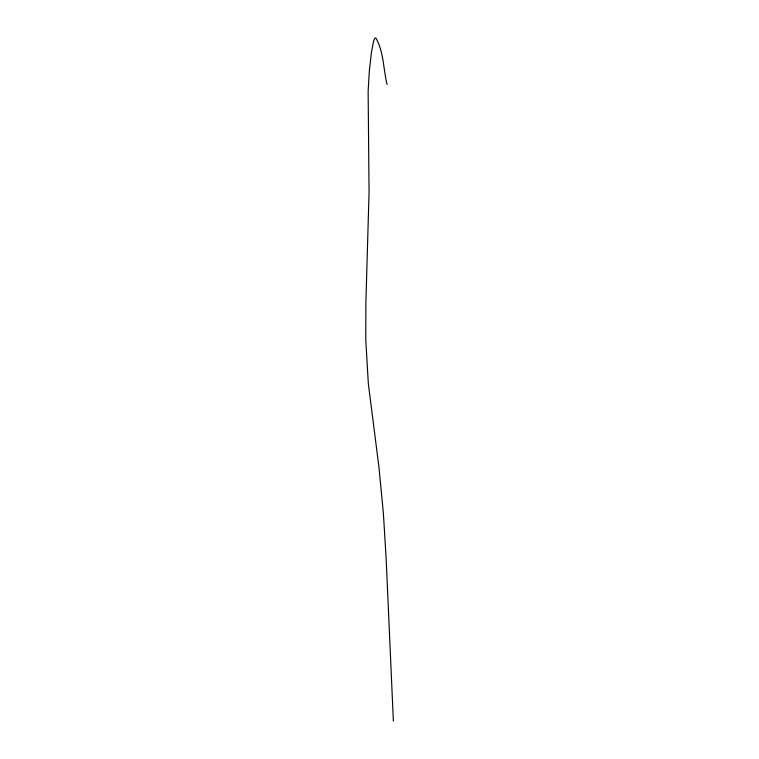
<?xml version="1.0" encoding="UTF-8"?>
<svg xmlns="http://www.w3.org/2000/svg" width="759" height="759" viewBox="0 0 759 759"><rect width="100%" height="100%" fill="white"/><g stroke="black" fill="none" stroke-linecap="round" stroke-linejoin="round"><path stroke-width="1.14" d="M387.062 84.477C383.323 69.23 383.817 51.64 375.809 37.95L375.031 38.13L373.646 40.749L371.36 52.779L369.291 71.545L368.134 91.26L369.064 192.293L365.866 303.078L365.762 339.709L368.343 383.76L378.94 467.108L383.399 513.558L386.17 559.051L393.361 721.05"/></g></svg>
